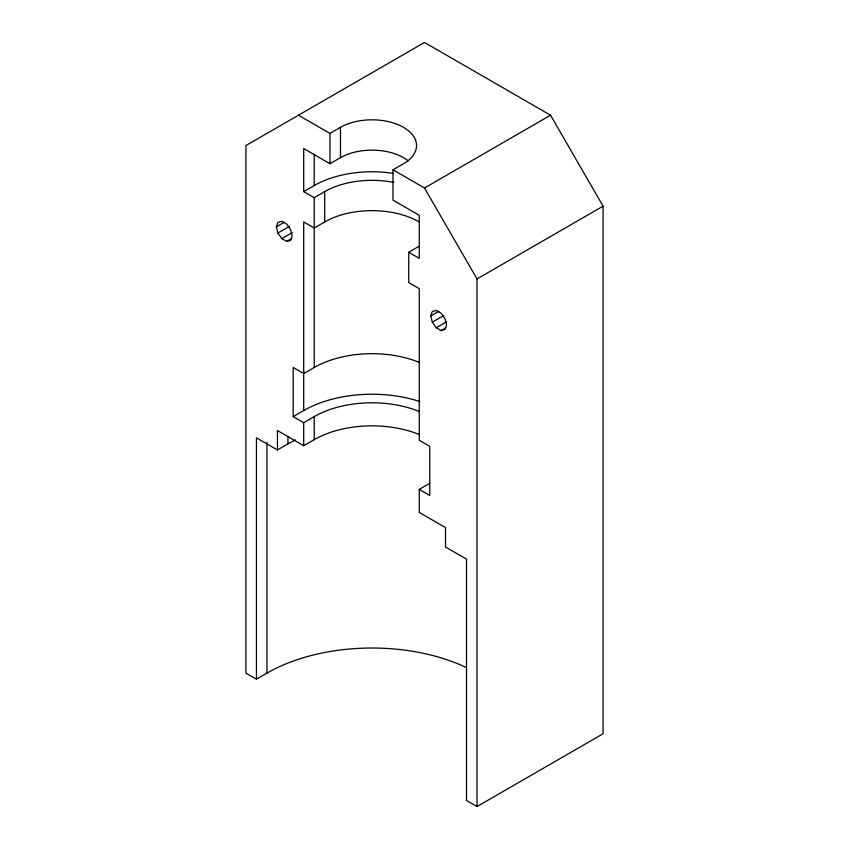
<?xml version="1.0" encoding="UTF-8"?>
<svg xmlns="http://www.w3.org/2000/svg" width="849" height="849" viewBox="0 0 849 849"><rect width="100%" height="100%" fill="white"/><g stroke="black" fill="none" stroke-linecap="round" stroke-linejoin="round"><path stroke-width="1.27" d="M276.403 226.8L277.899 222.321L281.847 221.292L286.707 224.104L290.645 229.686L292.152 235.905L290.645 240.384L286.707 241.413L281.847 238.601L277.899 233.019L276.403 226.8L284.436 222.162M430.804 315.945L432.311 311.466L436.248 310.437L441.119 313.249L445.056 318.831L446.553 325.04L445.056 329.518L441.119 330.558L436.248 327.746L432.311 322.164L430.804 315.945L438.848 311.307M298.455 115.22L329.964 133.41L340.47 127.35A44.562 25.725 0 0 1 403.498 127.35A44.562 25.725 0 0 1 403.498 163.73L392.991 169.8L392.991 200.12L419.247 215.285L419.247 258.34L408.74 252.27L408.74 282.59L419.247 288.66L419.247 440.27L429.753 446.33L429.753 495.455L419.247 489.385L419.247 512.435L445.502 527.59L445.502 547L466.515 559.13L466.515 800.49L477.021 806.55L603.066 733.78L603.066 206.18L550.545 115.22L424.5 42.45L245.934 145.54L245.934 673.14L256.44 679.2L266.947 673.14A148.543 85.76 0 0 1 466.218 667.484M393.883 182.461A66.848 38.598 0 0 0 324.711 191.63L314.215 197.7L303.709 191.63L303.709 148.575L329.964 163.73L340.47 157.67A44.562 25.725 0 0 1 408.21 160.875M303.709 191.63L314.215 185.57A81.695 47.173 0 0 1 393.129 173.355M277.899 233.019L289.392 226.386M281.847 238.601L292.183 232.626M286.707 241.413L291.303 238.76M419.247 221.95A66.848 38.598 0 0 0 324.711 221.95L314.215 228.02L303.709 221.95L303.709 410.555L293.202 416.615L293.202 367.5L303.709 373.56L314.215 367.5A81.695 47.173 0 0 1 419.565 362.512M392.991 169.8L424.5 187.99L550.545 115.22M408.74 252.27L419.247 246.21M477.021 806.55L477.021 278.96L603.066 206.18M432.311 322.164L443.794 315.531M436.248 327.746L446.585 321.771M441.119 330.558L445.714 327.905M293.202 416.615L303.709 422.685L314.215 416.615A81.695 47.173 0 0 1 419.565 411.627M256.44 679.2L256.44 437.84L277.453 449.97L287.949 443.91A118.839 68.61 0 0 1 295.473 439.92M277.453 449.97L277.453 430.56L303.709 445.725L314.215 439.665A81.695 47.173 0 0 1 419.565 434.677M419.247 489.385L429.753 483.325M424.5 187.99L477.021 278.96M340.47 127.35L340.47 157.67M329.964 133.41L329.964 163.73M324.711 191.63L324.711 221.95M314.215 154.253L314.215 185.57M314.215 197.7L314.215 367.5M314.215 416.615L314.215 439.665M303.709 422.685L303.709 445.725M287.949 436.142L287.949 443.91M266.947 442.382L266.947 673.14M303.709 410.555A96.553 55.747 0 0 1 419.862 401.566"/></g></svg>
